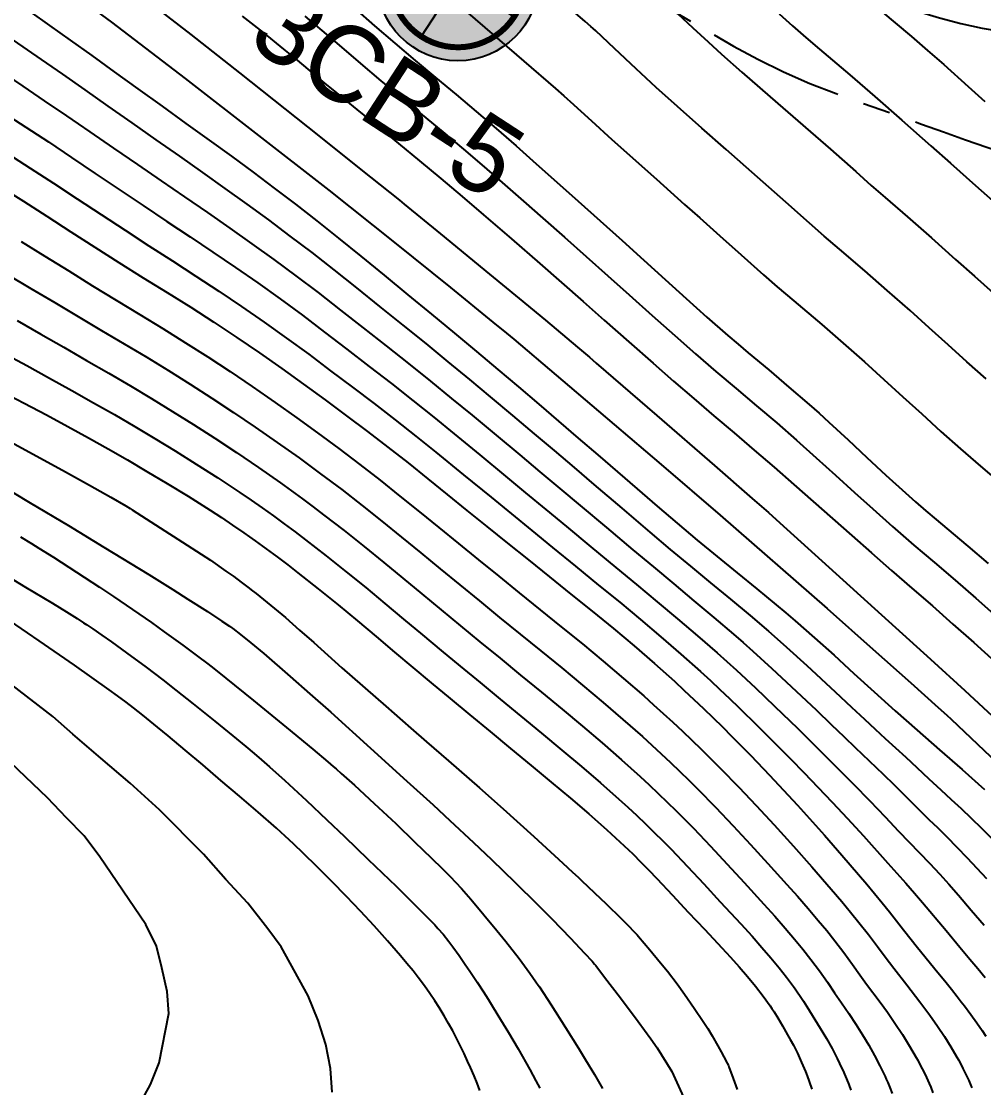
# Model space of a CAD drawing. Header units: millimetres. Extents: x 156921 to 159642, y 477538 to 479586.
# Drawn here: x 157720.7 to 157764.53, y 479011.1 to 479059.67 of the extents above; entities that cross this region are included whole.
import ezdxf
from ezdxf.enums import TextEntityAlignment as Align

# ---------------------------------------------------------------- set-up
doc = ezdxf.new("R2010")
doc.units = ezdxf.units.MM
doc.header["$MEASUREMENT"] = 0
doc.linetypes.add('A-CENTR01', pattern=[2, 1.25, -0.25, 0.25, -0.25])
doc.linetypes.add('CONT', pattern=[2, 1, 1])
doc.layers.add('F0017111', color=94, linetype='Continuous', transparency=0.6)
doc.layers.add('F0017114', color=80, linetype='Continuous', transparency=0.6)
for name, color, linetype in [('산마루측구', 152, 'H-DICHB00'), ('용지경계', 222, 'Continuous'), ('지반조사', 3, 'Continuous')]:
    doc.layers.add(name, color=color, linetype=linetype)
doc.styles.add('HM 5_굵은 일반문자', font='BAREUNDOTUMPRO3.TTF')
doc.styles.get("Standard").update_dxf_attribs({"font": 'BAREUNDOTUMPRO1.TTF'})
doc.linetypes.add('H-DICHB00', pattern='A,1e-05,0,[43,kosdic.shx,S=0.1,R=0,X=0,Y=0],-0.63,["B",Standard,S=0.2,R=0,X=0,Y=-0.1],-0.42', length=1.05001)
doc.linetypes.add('H-DICHB01', pattern='A,1e-05,[43,kosdic.shx,S=0.1,R=0,X=0,Y=0],-0.63,["B1",Standard,S=0.2,R=0,X=0,Y=-0.1],-0.42', length=1.05001)

# ---------------------------------------------------------------- blocks, each defined once
blk = doc.blocks.new('CVBORH2')
at = {"true_color": 0xffffff}
h = blk.add_hatch(color=7, dxfattribs=at)
h.paths.add_polyline_path([(-4.2, 0, 1), (4.2, 0, 1)])
h.paths.add_polyline_path([(3.5, 0, -1), (-3.5, 0, -1)], flags=16)
h.paths.add_polyline_path([(0, 3.5, 0.414214), (-3.5, 0), (0, 0)], flags=0)
h.paths.add_polyline_path([(0, -3.5, 0.414214), (3.5, 0), (0, 0)], flags=0)
h = blk.add_hatch(color=0)
h.paths.add_polyline_path([(0, 0), (-3.5, 0, 0.414214), (0, -3.5)])
h.paths.add_polyline_path([(3.5, 0, 0.414214), (0, 3.5), (0, 0)])
at = {"color": 0}
for p, q in [((0, 3.5), (0, -3.5)), ((-3.5, 0), (3.5, 0))]:
    blk.add_line(p, q, dxfattribs=at)
at = {"color": 0, "const_width": 0.311}
blk.add_lwpolyline([(3.5, 0, 1), (-3.5, 0, 1)], format="xyb", close=True, dxfattribs=at)
at = {"color": 7, "true_color": 0xffffff}
blk.add_circle((0, 0), 4.2, dxfattribs=at)
at = {"color": 0, "style": 'HM 5_굵은 일반문자'}
blk.add_attdef('시추주상도', text='', height=4, dxfattribs=at).set_placement((0.115, 4.987), align=Align.BOTTOM_CENTER)

msp = doc.modelspace()

# ---------------------------------------------------------------- linework, layer by layer
at = {"layer": 'F0017111', "transparency": 33554521, "flags": 128}
for points in [[(157723.087, 479060.909), (157724.796, 479059.624), (157728.165, 479057.062), (157734.704, 479051.97), (157737.691, 479049.596), (157740.244, 479047.545), (157742.179, 479045.971), (157742.801, 479045.461), (157743.131, 479045.187), (157746.987, 479041.916), (157749.842, 479039.485), (157752.529, 479037.176), (157757.403, 479032.925), (157759.489, 479031.078), (157761.208, 479029.542), (157762.46, 479028.412), (157762.848, 479028.059), (157763.044, 479027.878), (157765.146, 479025.891)], [(157725.765, 479061.126), (157728.422, 479059.067), (157730.635, 479057.327), (157733.733, 479054.864), (157736.601, 479052.572), (157737.479, 479051.868), (157737.915, 479051.517), (157738.129, 479051.343), (157739.787, 479049.992), (157742.025, 479048.154), (157743.378, 479047.036), (157744.566, 479046.05), (157746.029, 479044.829), (157746.581, 479044.363), (157746.885, 479044.103), (157749.643, 479041.718), (157752.277, 479039.435), (157753.988, 479037.937), (157754.723, 479037.288), (157755.245, 479036.824), (157762.104, 479030.614), (157763.667, 479029.191), (157765.136, 479027.841)], [(157764.642, 479043.388), (157763.771, 479044.164), (157762.908, 479044.937), (157762.046, 479045.711), (157761.176, 479046.488), (157760.141, 479047.404), (157759.11, 479048.304), (157757.966, 479049.285), (157757.269, 479049.887), (157756.601, 479050.473), (157755.514, 479051.432), (157754.223, 479052.574), (157752.806, 479053.822), (157751.69, 479054.801), (157750.583, 479055.788), (157749.62, 479056.658), (157748.699, 479057.505), (157747.708, 479058.434), (157746.857, 479059.232), (157746.741, 479059.339), (157746.637, 479059.43), (157746.373, 479059.662), (157745.383, 479060.522)], [(157730.758, 479059.895), (157731.704, 479059.15), (157732.642, 479058.402), (157733.175, 479057.967), (157733.842, 479057.412), (157734.51, 479056.853), (157735.045, 479056.411), (157735.983, 479055.644), (157736.927, 479054.876), (157737.879, 479054.103), (157738.837, 479053.315), (157739.801, 479052.512), (157740.771, 479051.692), (157741.75, 479050.858), (157743.025, 479049.754), (157744.309, 479048.635), (157745.303, 479047.768), (157746.282, 479046.908), (157747.241, 479046.059), (157748.362, 479045.069), (157749.474, 479044.091), (157750.401, 479043.28), (157751.324, 479042.482), (157752.244, 479041.698), (157753.163, 479040.919), (157754.081, 479040.137), (157754.992, 479039.353), (157755.888, 479038.572), (157756.769, 479037.796), (157757.643, 479037.023), (157758.521, 479036.246), (157759.414, 479035.457), (157760.33, 479034.659), (157761.26, 479033.853), (157762.194, 479033.042), (157763.131, 479032.217), (157764.082, 479031.37), (157765.05, 479030.499)], [(157733.602, 479059.907), (157734.868, 479058.831), (157735.595, 479058.208), (157736.147, 479057.739), (157737.078, 479056.959), (157738.015, 479056.183), (157738.956, 479055.408), (157739.898, 479054.628), (157740.837, 479053.839), (157741.776, 479053.038), (157742.721, 479052.221), (157743.574, 479051.473), (157744.443, 479050.705), (157745.435, 479049.832), (157746.431, 479048.952), (157747.417, 479048.074), (157748.387, 479047.205), (157749.429, 479046.273), (157750.462, 479045.354), (157751.4, 479044.528), (157752.332, 479043.723), (157753.258, 479042.938), (157754.182, 479042.159), (157755.102, 479041.375), (157756.012, 479040.584), (157756.903, 479039.791), (157757.777, 479039), (157758.645, 479038.211), (157759.48, 479037.456), (157760.38, 479036.657), (157761.35, 479035.815), (157762.293, 479035.011), (157763.233, 479034.207), (157764.169, 479033.392), (157765.11, 479032.553)], [(157741.035, 479060.053), (157743.586, 479057.851), (157745.024, 479056.604), (157745.406, 479056.272), (157745.553, 479056.143), (157745.7, 479056.009), (157746.661, 479055.132), (157747.599, 479054.282), (157749.627, 479052.471), (157750.908, 479051.327), (157751.594, 479050.71), (157752.505, 479049.893), (157753.482, 479049.025), (157754.5, 479048.125), (157755.128, 479047.578), (157755.886, 479046.931), (157757.155, 479045.852), (157758.132, 479045.009), (157759.104, 479044.151), (157759.982, 479043.36), (157760.846, 479042.571), (157761.709, 479041.782), (157762.583, 479040.99), (157763.477, 479040.196), (157764.389, 479039.402), (157765.308, 479038.614)], [(157750.598, 479060.001), (157751.278, 479059.369), (157751.976, 479058.728), (157752.593, 479058.167), (157753.522, 479057.345), (157755.154, 479055.922), (157757.546, 479053.84), (157758.701, 479052.821), (157759.41, 479052.195), (157760.047, 479051.64), (157761.066, 479050.756), (157762.15, 479049.799), (157763.248, 479048.824), (157764.109, 479048.062), (157764.97, 479047.303)], [(157755.211, 479060.002), (157755.822, 479059.465), (157756.437, 479058.934), (157757.059, 479058.404), (157758.436, 479057.23), (157759.578, 479056.248), (157760.802, 479055.168), (157762.128, 479053.995), (157763.021, 479053.208), (157764.16, 479052.194), (157765.32, 479051.161)], [(157720.327, 479058.812), (157721.603, 479057.926), (157722.575, 479057.256), (157723.588, 479056.549), (157724.64, 479055.808), (157725.724, 479055.044), (157726.817, 479054.274), (157727.896, 479053.517), (157728.948, 479052.777), (157729.97, 479052.053), (157730.965, 479051.337), (157731.947, 479050.619), (157732.93, 479049.888), (157733.926, 479049.132), (157734.936, 479048.344), (157735.965, 479047.524), (157737.015, 479046.681), (157738.073, 479045.829), (157739.117, 479044.985), (157740.13, 479044.161), (157741.106, 479043.357), (157742.052, 479042.568), (157743.062, 479041.72), (157744.059, 479040.879), (157744.964, 479040.112), (157745.87, 479039.345), (157746.777, 479038.576), (157748.048, 479037.488), (157749.329, 479036.395), (157750.253, 479035.618), (157751.173, 479034.853), (157752.087, 479034.097), (157752.994, 479033.35), (157753.888, 479032.606), (157754.723, 479031.895), (157755.126, 479031.544), (157755.55, 479031.166), (157756.47, 479030.326), (157757.77, 479029.122), (157758.51, 479028.435), (157759.097, 479027.884), (157759.59, 479027.423), (157760.048, 479027.004), (157760.98, 479026.156), (157761.489, 479025.685), (157762.037, 479025.17), (157762.572, 479024.665), (157763.047, 479024.228), (157763.498, 479023.813), (157763.96, 479023.378), (157764.431, 479022.924), (157764.907, 479022.453)], [(157719.56, 479057.518), (157720.76, 479056.707), (157721.74, 479056.051), (157722.759, 479055.361), (157723.813, 479054.638), (157724.895, 479053.892), (157725.987, 479053.139), (157727.07, 479052.395), (157728.134, 479051.666), (157729.175, 479050.952), (157730.193, 479050.246), (157731.195, 479049.539), (157732.196, 479048.82), (157733.202, 479048.078), (157734.216, 479047.31), (157735.238, 479046.516), (157736.271, 479045.705), (157737.309, 479044.887), (157738.334, 479044.075), (157739.33, 479043.278), (157740.293, 479042.495), (157741.228, 479041.724), (157742.32, 479040.818), (157743.404, 479039.915), (157744.315, 479039.153), (157745.231, 479038.388), (157746.15, 479037.619), (157747.345, 479036.609), (157748.549, 479035.593), (157749.486, 479034.815), (157750.414, 479034.043), (157751.333, 479033.278), (157752.242, 479032.515), (157753.138, 479031.753), (157753.58, 479031.369), (157754.017, 479030.982), (157754.886, 479030.192), (157755.758, 479029.378), (157756.915, 479028.287), (157757.59, 479027.645), (157758.176, 479027.077), (157758.679, 479026.589), (157759.953, 479025.381), (157760.46, 479024.886), (157761.041, 479024.302), (157761.6, 479023.742), (157762.04, 479023.317), (157762.435, 479022.939), (157762.859, 479022.52), (157763.309, 479022.061), (157763.779, 479021.565), (157764.657, 479020.624)], [(157719.917, 479055.488), (157720.906, 479054.847), (157721.93, 479054.173), (157722.985, 479053.468), (157724.065, 479052.739), (157725.156, 479052.003), (157726.244, 479051.273), (157727.32, 479050.555), (157728.38, 479049.851), (157729.42, 479049.156), (157730.444, 479048.46), (157731.461, 479047.751), (157732.479, 479047.024), (157733.496, 479046.276), (157734.511, 479045.509), (157735.528, 479044.73), (157736.546, 479043.946), (157737.551, 479043.166), (157738.53, 479042.395), (157739.48, 479041.634), (157740.405, 479040.881), (157741.578, 479039.917), (157742.75, 479038.952), (157743.666, 479038.195), (157744.592, 479037.431), (157745.524, 479036.661), (157746.643, 479035.729), (157747.77, 479034.791), (157748.718, 479034.011), (157749.655, 479033.234), (157750.578, 479032.458), (157751.49, 479031.681), (157752.388, 479030.9), (157752.831, 479030.507), (157753.268, 479030.11), (157754.135, 479029.303), (157755.002, 479028.473), (157756.06, 479027.451), (157756.67, 479026.855), (157757.256, 479026.269), (157758.602, 479024.92), (157759.349, 479024.165), (157760.045, 479023.435), (157760.655, 479022.787), (157761.14, 479022.279), (157762.062, 479021.318), (157762.531, 479020.822), (157762.939, 479020.374), (157763.384, 479019.866), (157763.964, 479019.19), (157764.56, 479018.494)], [(157720.072, 479053.642), (157721.101, 479052.985), (157722.158, 479052.297), (157723.236, 479051.587), (157724.325, 479050.868), (157725.418, 479050.151), (157726.506, 479049.444), (157727.585, 479048.75), (157728.647, 479048.065), (157729.692, 479047.38), (157730.727, 479046.683), (157731.756, 479045.971), (157732.775, 479045.242), (157733.784, 479044.501), (157734.785, 479043.754), (157735.782, 479043.004), (157736.768, 479042.256), (157737.73, 479041.513), (157738.667, 479040.773), (157739.581, 479040.037), (157740.836, 479039.016), (157742.096, 479037.989), (157743.017, 479037.237), (157743.953, 479036.474), (157744.897, 479035.703), (157745.94, 479034.849), (157746.991, 479033.99), (157747.951, 479033.207), (157748.896, 479032.425), (157749.824, 479031.639), (157750.739, 479030.847), (157751.639, 479030.048), (157752.082, 479029.644), (157752.519, 479029.238), (157752.953, 479028.828), (157753.385, 479028.413), (157754.247, 479027.567), (157755.204, 479026.615), (157755.75, 479026.065), (157756.335, 479025.461), (157757.633, 479024.102), (157758.334, 479023.355), (157759.05, 479022.567), (157760.168, 479021.326), (157760.982, 479020.42), (157761.384, 479019.963), (157761.751, 479019.533), (157762.815, 479018.251), (157763.444, 479017.493), (157763.903, 479016.948), (157764.264, 479016.52), (157764.598, 479016.112)], [(157720.685, 479049.637), (157721.77, 479048.968), (157722.857, 479048.295), (157723.94, 479047.625), (157725.018, 479046.963), (157726.088, 479046.311), (157727.14, 479045.669), (157728.171, 479045.029), (157729.188, 479044.378), (157730.201, 479043.712), (157731.206, 479043.032), (157732.255, 479042.305), (157733.246, 479041.601), (157734.182, 479040.922), (157735.157, 479040.204), (157736.109, 479039.485), (157737.035, 479038.766), (157737.941, 479038.045), (157738.832, 479037.325), (157739.717, 479036.605), (157740.608, 479035.879), (157741.517, 479035.141), (157742.441, 479034.391), (157743.376, 479033.632), (157744.324, 479032.865), (157745.286, 479032.09), (157746.25, 479031.308), (157747.2, 479030.523), (157748.131, 479029.734), (157749.044, 479028.941), (157749.493, 479028.543), (157749.936, 479028.143), (157750.374, 479027.74), (157750.807, 479027.335), (157751.235, 479026.927), (157751.659, 479026.515), (157752.09, 479026.09), (157752.537, 479025.641), (157753.372, 479024.786), (157754.163, 479023.955), (157754.981, 479023.074), (157755.865, 479022.1), (157756.697, 479021.165), (157757.584, 479020.144), (157758.071, 479019.575), (157758.469, 479019.099), (157758.848, 479018.628), (157759.281, 479018.075), (157759.701, 479017.525), (157760.047, 479017.064), (157760.445, 479016.536), (157761.024, 479015.784), (157761.621, 479015.006), (157762.072, 479014.399), (157762.431, 479013.894), (157762.747, 479013.423), (157763.038, 479012.962), (157763.315, 479012.485), (157763.383, 479012.364), (157763.468, 479012.207), (157763.585, 479011.977), (157763.719, 479011.706), (157763.851, 479011.422), (157763.918, 479011.277), (157763.996, 479011.098)], [(157720.04, 479048.147), (157721.135, 479047.502), (157722.219, 479046.858), (157723.288, 479046.222), (157724.344, 479045.592), (157725.387, 479044.973), (157726.406, 479044.363), (157727.401, 479043.757), (157728.384, 479043.14), (157729.369, 479042.508), (157730.358, 479041.856), (157731.351, 479041.183), (157732.348, 479040.491), (157733.345, 479039.782), (157734.33, 479039.062), (157735.287, 479038.34), (157736.215, 479037.619), (157737.124, 479036.897), (157738.016, 479036.175), (157738.896, 479035.455), (157739.776, 479034.733), (157740.665, 479034.003), (157741.567, 479033.265), (157742.481, 479032.518), (157743.412, 479031.761), (157744.361, 479030.992), (157745.316, 479030.214), (157746.264, 479029.431), (157747.194, 479028.649), (157748.101, 479027.87), (157748.983, 479027.09), (157749.416, 479026.698), (157749.843, 479026.304), (157750.265, 479025.907), (157750.684, 479025.507), (157751.098, 479025.103), (157751.51, 479024.694), (157752.322, 479023.868), (157753.122, 479023.029), (157753.914, 479022.177), (157754.702, 479021.312), (157755.566, 479020.353), (157756.044, 479019.817), (157756.533, 479019.258), (157756.994, 479018.721), (157757.383, 479018.253), (157757.755, 479017.785), (157758.165, 479017.249), (157758.562, 479016.713), (157758.895, 479016.245), (157759.198, 479015.82), (157759.82, 479014.997), (157760.15, 479014.536), (157760.488, 479014.04), (157760.827, 479013.517), (157761.154, 479012.988), (157761.454, 479012.473), (157761.525, 479012.346), (157761.612, 479012.185), (157761.729, 479011.957), (157761.858, 479011.693), (157761.982, 479011.426), (157762.043, 479011.291), (157762.118, 479011.116), (157762.22, 479010.859)], [(157720.499, 479046.035), (157721.58, 479045.421), (157722.636, 479044.818), (157723.671, 479044.222), (157724.685, 479043.635), (157725.671, 479043.058), (157726.631, 479042.485), (157727.581, 479041.903), (157728.537, 479041.304), (157729.509, 479040.68), (157730.498, 479040.027), (157731.501, 479039.347), (157732.508, 479038.641), (157733.008, 479038.282), (157733.502, 479037.92), (157733.988, 479037.558), (157734.465, 479037.195), (157735.396, 479036.472), (157736.306, 479035.749), (157737.2, 479035.025), (157738.076, 479034.305), (157738.943, 479033.587), (157739.814, 479032.865), (157740.693, 479032.139), (157741.586, 479031.404), (157742.5, 479030.657), (157743.435, 479029.894), (157744.382, 479029.119), (157745.327, 479028.338), (157746.256, 479027.563), (157747.158, 479026.798), (157748.031, 479026.037), (157748.458, 479025.656), (157748.879, 479025.273), (157749.296, 479024.888), (157749.708, 479024.498), (157750.116, 479024.106), (157750.519, 479023.711), (157750.916, 479023.313), (157751.308, 479022.912), (157752.081, 479022.102), (157752.848, 479021.279), (157753.617, 479020.441), (157754.514, 479019.458), (157755.011, 479018.907), (157755.483, 479018.372), (157755.916, 479017.867), (157756.296, 479017.407), (157756.662, 479016.943), (157757.05, 479016.424), (157757.422, 479015.901), (157757.743, 479015.425), (157758.05, 479014.962), (157758.383, 479014.479), (157758.714, 479013.99), (157759.018, 479013.509), (157759.298, 479013.036), (157759.558, 479012.568), (157759.803, 479012.096), (157760.037, 479011.613), (157760.094, 479011.49), (157760.164, 479011.332), (157760.26, 479011.103), (157760.368, 479010.834)], [(157719.864, 479044.569), (157720.942, 479043.985), (157721.984, 479043.414), (157722.997, 479042.852), (157723.983, 479042.297), (157724.937, 479041.752), (157725.861, 479041.213), (157726.777, 479040.666), (157727.705, 479040.099), (157728.661, 479039.503), (157729.646, 479038.871), (157730.654, 479038.203), (157731.163, 479037.856), (157731.672, 479037.501), (157732.177, 479037.141), (157732.675, 479036.779), (157733.164, 479036.414), (157733.644, 479036.051), (157734.577, 479035.325), (157735.489, 479034.6), (157736.384, 479033.875), (157737.255, 479033.155), (157738.11, 479032.441), (157738.962, 479031.728), (157739.819, 479031.013), (157740.691, 479030.291), (157741.588, 479029.553), (157742.51, 479028.797), (157743.448, 479028.024), (157744.391, 479027.246), (157745.318, 479026.478), (157746.214, 479025.726), (157747.078, 479024.985), (157747.915, 479024.242), (157748.327, 479023.868), (157748.733, 479023.49), (157749.134, 479023.11), (157749.528, 479022.727), (157749.915, 479022.343), (157750.295, 479021.957), (157751.04, 479021.176), (157751.781, 479020.382), (157752.533, 479019.57), (157753.462, 479018.563), (157753.979, 479017.996), (157754.433, 479017.485), (157754.838, 479017.013), (157755.21, 479016.562), (157755.552, 479016.127), (157755.867, 479015.707), (157755.942, 479015.604), (157756.037, 479015.47), (157756.17, 479015.274), (157756.322, 479015.043), (157756.475, 479014.801), (157757.084, 479013.816), (157757.37, 479013.336), (157757.623, 479012.88), (157757.854, 479012.433), (157758.076, 479011.978), (157758.13, 479011.863), (157758.196, 479011.715), (157758.287, 479011.501), (157758.388, 479011.249), (157758.487, 479010.987)], [(157719.524, 479040.88), (157722.574, 479039.222), (157723.801, 479038.538), (157724.773, 479037.988), (157725.449, 479037.598), (157725.649, 479037.481), (157725.744, 479037.423), (157729.312, 479035.122), (157730.017, 479034.629), (157730.368, 479034.38), (157730.714, 479034.126), (157731.015, 479033.899), (157731.228, 479033.735), (157731.396, 479033.601), (157732.065, 479033.06), (157732.722, 479032.506), (157733.372, 479031.942), (157734.016, 479031.372), (157735.301, 479030.227), (157737.292, 479028.475), (157738.431, 479027.48), (157739.154, 479026.854), (157740.159, 479025.987), (157741.564, 479024.759), (157742.639, 479023.803), (157744.036, 479022.541), (157745.359, 479021.332), (157745.807, 479020.92), (157746.06, 479020.684), (157746.215, 479020.537), (157746.805, 479019.977), (157747.329, 479019.473), (157748.011, 479018.808), (157748.351, 479018.469), (157748.599, 479018.216), (157748.746, 479018.062), (157748.814, 479017.987), (157749.323, 479017.378), (157749.809, 479016.793), (157750.122, 479016.406), (157750.564, 479015.834), (157750.905, 479015.365), (157751.351, 479014.716), (157751.753, 479014.118), (157751.874, 479013.935), (157751.932, 479013.845), (157751.959, 479013.802), (157752.163, 479013.464), (157752.423, 479013.011), (157752.575, 479012.739), (157752.702, 479012.502), (157752.851, 479012.212), (157752.902, 479012.104), (157752.927, 479012.046), (157753.119, 479011.523), (157753.301, 479011.02)], [(157719.697, 479038.564), (157721.093, 479037.735), (157722.837, 479036.696), (157724.455, 479035.724), (157726.503, 479034.466), (157727.59, 479033.791), (157728.286, 479033.353), (157729.177, 479032.781), (157729.83, 479032.352), (157730.171, 479032.124), (157730.282, 479032.048), (157730.33, 479032.012), (157730.675, 479031.74), (157731.153, 479031.356), (157731.739, 479030.869), (157732.945, 479029.826), (157733.843, 479029.037), (157734.786, 479028.201), (157736.607, 479026.568), (157738.262, 479025.066), (157739.453, 479023.978), (157740.219, 479023.273), (157741.292, 479022.271), (157742.114, 479021.487), (157743.183, 479020.449), (157744.198, 479019.453), (157744.856, 479018.795), (157745.713, 479017.91), (157746.355, 479017.228), (157746.696, 479016.856), (157746.81, 479016.726), (157746.863, 479016.661), (157747.266, 479016.132), (157747.983, 479015.186), (157748.79, 479014.109), (157749.365, 479013.325), (157749.655, 479012.919), (157750.329, 479011.836), (157750.856, 479010.674)], [(157720.662, 479036.186), (157721.163, 479035.88), (157721.488, 479035.677), (157722.154, 479035.256), (157723.212, 479034.58), (157724.253, 479033.902), (157724.888, 479033.475), (157725.762, 479032.875), (157726.621, 479032.279), (157727.209, 479031.864), (157728.047, 479031.258), (157728.725, 479030.758), (157729.187, 479030.408), (157729.467, 479030.188), (157730.016, 479029.747), (157731.27, 479028.733), (157732.774, 479027.509), (157733.977, 479026.514), (157734.657, 479025.946), (157734.906, 479025.734), (157735.038, 479025.62), (157735.271, 479025.414), (157735.869, 479024.878), (157736.773, 479024.047), (157737.748, 479023.127), (157738.624, 479022.288), (157739.36, 479021.572), (157739.878, 479021.063), (157740.222, 479020.714), (157740.738, 479020.164), (157741.166, 479019.681), (157741.765, 479018.977), (157742.358, 479018.263), (157742.769, 479017.753), (157743.365, 479016.976), (157743.854, 479016.316), (157744.136, 479015.926), (157744.241, 479015.773), (157744.3, 479015.686), (157744.827, 479014.868), (157745.483, 479013.845), (157746.08, 479012.896), (157746.399, 479012.37), (157746.799, 479011.694), (157747.169, 479011.057)], [(157719.5, 479034.726), (157720.881, 479033.902), (157722.111, 479033.159), (157722.75, 479032.766), (157723.232, 479032.465), (157723.532, 479032.275), (157723.685, 479032.174), (157723.945, 479031.997), (157724.365, 479031.709), (157724.797, 479031.407), (157725.483, 479030.911), (157726.378, 479030.248), (157727.134, 479029.673), (157727.733, 479029.205), (157728.526, 479028.575), (157729.505, 479027.791), (157730.33, 479027.123), (157730.919, 479026.637), (157731.304, 479026.315), (157731.634, 479026.032), (157732.006, 479025.705), (157732.692, 479025.084), (157733.68, 479024.174), (157734.606, 479023.305), (157735.413, 479022.538), (157736.497, 479021.497), (157737.763, 479020.27), (157738.731, 479019.315), (157739.256, 479018.79), (157739.437, 479018.604), (157739.526, 479018.51), (157739.669, 479018.353), (157739.906, 479018.084), (157740.167, 479017.762), (157740.352, 479017.514), (157740.632, 479017.125), (157740.919, 479016.716), (157741.13, 479016.409), (157741.46, 479015.912), (157741.746, 479015.471), (157741.958, 479015.137), (157742.102, 479014.903), (157742.407, 479014.4), (157742.883, 479013.611), (157743.319, 479012.874), (157743.856, 479011.922), (157744.136, 479011.412), (157744.312, 479011.082)], [(157734.853, 479010.901), (157734.781, 479011.97), (157734.573, 479013.067), (157734.221, 479014.159), (157733.767, 479015.288), (157732.529, 479017.515), (157731.918, 479018.336), (157731.008, 479019.499), (157730.018, 479020.581), (157729, 479021.733), (157726.987, 479023.75), (157725.651, 479024.963), (157724.318, 479026.11), (157723.048, 479027.199), (157722.131, 479028.001), (157720.267, 479029.444)], [(157726.066, 479010.304), (157726.58, 479011.247), (157726.973, 479012.235), (157727.421, 479014.473), (157727.336, 479015.474), (157727.097, 479016.563), (157726.845, 479017.538), (157726.359, 479018.538), (157724.273, 479021.617), (157723.55, 479022.572), (157722.747, 479023.387), (157721.889, 479024.293), (157719.19, 479026.873)]]:
    msp.add_lwpolyline(points, dxfattribs=at)
at = {"layer": 'F0017114', "transparency": 33554521, "flags": 128}
for points in [[(157721.083, 479060.115), (157721.977, 479059.479), (157722.916, 479058.812), (157723.902, 479058.108), (157724.931, 479057.366), (157726.005, 479056.591), (157727.103, 479055.801), (157728.192, 479055.019), (157729.251, 479054.258), (157730.273, 479053.519), (157731.257, 479052.791), (157732.219, 479052.064), (157733.178, 479051.332), (157734.151, 479050.58), (157735.147, 479049.792), (157736.166, 479048.963), (157737.218, 479048.099), (157738.298, 479047.214), (157739.376, 479046.328), (157740.425, 479045.462), (157741.434, 479044.625), (157742.405, 479043.81), (157743.345, 479043.013), (157744.262, 479042.23), (157745.164, 479041.455), (157746.061, 479040.686), (157746.956, 479039.919), (157747.85, 479039.149), (157748.749, 479038.371), (157749.653, 479037.587), (157750.563, 479036.806), (157751.477, 479036.038), (157752.387, 479035.286), (157753.295, 479034.547), (157754.195, 479033.82), (157755.079, 479033.096), (157755.516, 479032.729), (157755.95, 479032.355), (157756.824, 479031.586), (157757.713, 479030.792), (157758.614, 479029.969), (157759.538, 479029.124), (157760.497, 479028.26), (157761.495, 479027.378), (157762.519, 479026.485), (157763.546, 479025.589), (157764.564, 479024.687)], [(157735.886, 479060.257), (157736.789, 479059.465), (157737.708, 479058.669), (157738.637, 479057.879), (157739.568, 479057.101), (157740.497, 479056.327), (157741.419, 479055.554), (157742.328, 479054.778), (157743.232, 479053.988), (157744.153, 479053.178), (157745.094, 479052.34), (157746.064, 479051.474), (157747.06, 479050.584), (157748.059, 479049.687), (157749.047, 479048.792), (157750.018, 479047.91), (157750.974, 479047.043), (157751.927, 479046.191), (157752.873, 479045.362), (157753.341, 479044.959), (157753.807, 479044.565), (157754.737, 479043.789), (157755.663, 479043.011), (157756.581, 479042.217), (157757.035, 479041.815), (157757.482, 479041.412), (157758.355, 479040.607), (157759.214, 479039.802), (157760.08, 479038.997), (157760.97, 479038.188), (157761.427, 479037.782), (157761.894, 479037.376), (157762.368, 479036.97), (157762.847, 479036.567), (157763.803, 479035.769), (157764.742, 479034.974)], [(157759.841, 479060.146), (157761.244, 479058.969), (157761.976, 479058.341), (157762.713, 479057.692), (157763.829, 479056.692), (157764.588, 479056.008)], [(157719.749, 479052.125), (157720.796, 479051.469), (157721.864, 479050.785), (157722.948, 479050.085), (157724.042, 479049.38), (157725.141, 479048.679), (157726.242, 479047.987), (157727.337, 479047.31), (157728.412, 479046.64), (157729.469, 479045.961), (157730.516, 479045.269), (157731.549, 479044.565), (157732.562, 479043.852), (157733.552, 479043.136), (157734.531, 479042.421), (157735.506, 479041.704), (157736.464, 479040.988), (157737.397, 479040.272), (157738.31, 479039.553), (157739.206, 479038.834), (157740.091, 479038.117), (157740.984, 479037.394), (157741.899, 479036.656), (157742.838, 479035.9), (157743.791, 479035.133), (157744.751, 479034.359), (157745.722, 479033.58), (157746.701, 479032.796), (157747.666, 479032.011), (157748.14, 479031.616), (157748.607, 479031.22), (157749.531, 479030.419), (157750.443, 479029.607), (157750.892, 479029.196), (157751.335, 479028.783), (157751.773, 479028.368), (157752.205, 479027.95), (157752.635, 479027.527), (157753.063, 479027.098), (157753.92, 479026.225), (157754.778, 479025.334), (157755.63, 479024.429), (157756.05, 479023.972), (157756.465, 479023.513), (157757.278, 479022.597), (157758.064, 479021.69), (157758.831, 479020.804), (157759.204, 479020.369), (157759.562, 479019.941), (157759.908, 479019.519), (157760.241, 479019.102), (157760.884, 479018.283), (157761.513, 479017.484), (157762.447, 479016.343), (157762.754, 479015.967), (157763.058, 479015.589), (157763.321, 479015.256), (157763.506, 479015.017), (157763.652, 479014.824), (157763.941, 479014.437), (157764.221, 479014.046), (157764.461, 479013.701), (157764.628, 479013.452)], [(157719.78, 479042.819), (157720.828, 479042.276), (157721.835, 479041.745), (157722.811, 479041.218), (157723.752, 479040.699), (157724.653, 479040.193), (157725.53, 479039.689), (157726.415, 479039.169), (157727.332, 479038.621), (157728.292, 479038.033), (157729.293, 479037.398), (157729.806, 479037.064), (157730.321, 479036.719), (157730.837, 479036.364), (157731.349, 479036.003), (157731.853, 479035.637), (157732.346, 479035.27), (157732.828, 479034.905), (157733.297, 479034.541), (157734.218, 479033.816), (157735.126, 479033.088), (157736.01, 479032.362), (157736.86, 479031.648), (157737.694, 479030.941), (157738.526, 479030.239), (157739.365, 479029.536), (157740.228, 479028.818), (157741.124, 479028.08), (157742.045, 479027.317), (157742.984, 479026.54), (157743.924, 479025.768), (157744.836, 479025.018), (157745.706, 479024.291), (157746.543, 479023.573), (157746.954, 479023.213), (157747.36, 479022.849), (157747.761, 479022.482), (157748.156, 479022.114), (157748.543, 479021.744), (157748.918, 479021.374), (157749.285, 479021.002), (157749.644, 479020.628), (157750.355, 479019.871), (157751.074, 479019.098), (157751.822, 479018.299), (157752.603, 479017.466), (157752.997, 479017.037), (157753.387, 479016.602), (157753.768, 479016.162), (157754.133, 479015.717), (157754.48, 479015.27), (157754.803, 479014.824), (157754.881, 479014.713), (157754.989, 479014.547), (157755.158, 479014.274), (157755.368, 479013.92), (157755.599, 479013.514), (157755.72, 479013.298), (157755.861, 479013.032), (157756.044, 479012.664), (157756.237, 479012.248), (157756.411, 479011.839), (157756.493, 479011.637), (157756.588, 479011.385), (157756.708, 479011.036)], [(157741.583, 479010.973), (157741.455, 479011.305), (157741.318, 479011.639), (157741.156, 479012.017), (157741.022, 479012.314), (157740.864, 479012.654), (157740.699, 479012.997), (157740.505, 479013.384), (157740.345, 479013.684), (157740.156, 479014.026), (157739.958, 479014.368), (157739.725, 479014.752), (157739.531, 479015.05), (157739.3, 479015.392), (157739.057, 479015.733), (157738.772, 479016.117), (157738.537, 479016.417), (157738.26, 479016.76), (157737.972, 479017.104), (157737.376, 479017.789), (157736.764, 479018.467), (157736.138, 479019.141), (157735.5, 479019.813), (157734.844, 479020.488), (157734.161, 479021.17), (157733.546, 479021.772), (157733.091, 479022.207), (157732.709, 479022.56), (157732.312, 479022.919), (157731.484, 479023.648), (157730.634, 479024.379), (157729.79, 479025.097), (157728.966, 479025.796), (157728.161, 479026.473), (157727.377, 479027.131), (157726.897, 479027.525), (157726.23, 479028.059), (157725.802, 479028.395), (157725.465, 479028.651), (157725.079, 479028.939), (157724.69, 479029.222), (157723.905, 479029.781), (157723.111, 479030.337), (157721.508, 479031.445), (157719.91, 479032.537)]]:
    msp.add_lwpolyline(points, dxfattribs=at)
at = {"layer": '산마루측구', "color": 152, "linetype": 'H-DICHB01', "ltscale": 10, "flags": 128}
msp.add_lwpolyline([(157623.716, 479106.245), (157624.66, 479105.914), (157625.612, 479105.608), (157626.572, 479105.328), (157627.54, 479105.077), (157628.517, 479104.864), (157629.503, 479104.701), (157630.498, 479104.599), (157631.497, 479104.562), (157632.496, 479104.588), (157633.494, 479104.662), (157634.488, 479104.77), (157635.48, 479104.892), (157636.474, 479105.007), (157637.469, 479105.106), (157638.466, 479105.178), (157639.465, 479105.223), (157640.465, 479105.24), (157641.465, 479105.228), (157642.464, 479105.19), (157643.462, 479105.124), (157644.458, 479105.036), (157645.452, 479104.926), (157646.444, 479104.8), (157647.433, 479104.657), (157648.421, 479104.499), (157649.406, 479104.329), (157650.39, 479104.147), (157651.37, 479103.953), (157652.349, 479103.748), (157653.326, 479103.532), (157654.3, 479103.307), (157655.272, 479103.071), (157656.241, 479102.825), (157657.208, 479102.569), (157658.172, 479102.303), (157659.133, 479102.027), (157660.091, 479101.742), (157661.046, 479101.446), (157661.999, 479101.141), (157662.948, 479100.827), (157663.895, 479100.504), (157664.839, 479100.174), (157665.78, 479099.838), (157666.72, 479099.496), (157667.658, 479099.148), (157668.594, 479098.796), (157669.528, 479098.439), (157670.461, 479098.079), (157671.393, 479097.717), (157672.324, 479097.353), (157673.255, 479096.988), (157674.187, 479096.624), (157675.119, 479096.262), (157676.053, 479095.904), (157676.989, 479095.552), (157677.927, 479095.205), (157678.865, 479094.861), (157679.804, 479094.516), (157680.74, 479094.165), (157681.673, 479093.803), (157682.598, 479093.423), (157683.514, 479093.022), (157684.418, 479092.596), (157685.311, 479092.146), (157686.193, 479091.674), (157687.065, 479091.184), (157687.93, 479090.684), (157688.792, 479090.176), (157689.651, 479089.664), (157690.508, 479089.149), (157691.366, 479088.635), (157692.225, 479088.124), (157693.088, 479087.618), (157693.957, 479087.122), (157694.833, 479086.64), (157695.719, 479086.178), (157696.62, 479085.744), (157697.535, 479085.341), (157698.464, 479084.971), (157699.405, 479084.632), (157700.354, 479084.318), (157701.309, 479084.019), (157702.264, 479083.723), (157703.217, 479083.42), (157704.165, 479083.104), (157705.11, 479082.776), (157706.053, 479082.442), (157706.995, 479082.106), (157707.937, 479081.771), (157708.881, 479081.44), (157709.827, 479081.118), (157710.778, 479080.81), (157711.736, 479080.521), (157712.703, 479080.265), (157713.679, 479080.049), (157714.661, 479079.863), (157715.645, 479079.682), (157716.625, 479079.482), (157717.597, 479079.248), (157718.559, 479078.978), (157719.512, 479078.672), (157720.454, 479078.337), (157721.387, 479077.979), (157722.314, 479077.604), (157723.236, 479077.216), (157724.154, 479076.82), (157725.068, 479076.414), (157725.98, 479076.003), (157726.889, 479075.586), (157727.796, 479075.165), (157728.701, 479074.74), (157729.604, 479074.311), (157730.507, 479073.88), (157731.408, 479073.446), (157732.307, 479073.01), (157733.206, 479072.572), (157734.105, 479072.133), (157735.002, 479071.692), (157735.9, 479071.251), (157736.797, 479070.809), (157737.694, 479070.367), (157738.591, 479069.924), (157739.488, 479069.483), (157740.386, 479069.043), (157741.284, 479068.604), (157742.184, 479068.167), (157743.085, 479067.733), (157743.987, 479067.302), (157744.891, 479066.875), (157745.798, 479066.452), (157746.706, 479066.034), (157747.617, 479065.621), (157748.53, 479065.213), (157749.445, 479064.811), (157750.364, 479064.415), (157751.284, 479064.024), (157752.206, 479063.638), (157753.131, 479063.257), (157754.057, 479062.88), (157754.986, 479062.509), (157755.917, 479062.144), (157756.85, 479061.784), (157757.785, 479061.43), (157758.723, 479061.084), (157759.664, 479060.746), (157760.61, 479060.419), (157761.56, 479060.108), (157762.518, 479059.821), (157763.485, 479059.566), (157764.462, 479059.353), (157765.447, 479059.181), (157767.271, 479058.922)], dxfattribs=at)
at = {"layer": '용지경계', "linetype": 'A-CENTR01', "ltscale": 5, "flags": 128}
msp.add_lwpolyline([(157258.32, 479284.676), (157271.02, 479291.162), (157271.02, 479291.162), (157292.906, 479293.94), (157324.075, 479289.288), (157324.075, 479289.288), (157340.092, 479284.119), (157353.957, 479275.643), (157367.783, 479261.794), (157381.631, 479244.836), (157397.661, 479234.392), (157397.661, 479234.392), (157406.152, 479232.84), (157417.306, 479236.735), (157426.155, 479240.143), (157445.708, 479248.622), (157445.708, 479248.622), (157452.48, 479243.412), (157458.614, 479235.357), (157464.637, 479229.335), (157471.969, 479230.416), (157484.898, 479228.663), (157486.443, 479226.996), (157487.152, 479226.23), (157487.845, 479225.482), (157488.488, 479224.778), (157489.138, 479224.037), (157489.824, 479223.254), (157490.349, 479222.652), (157490.856, 479221.981), (157491.292, 479221.405), (157491.593, 479220.907), (157491.915, 479220.301), (157492.41, 479219.142), (157493.199, 479217.664), (157494.064, 479216.243), (157494.964, 479215.039), (157495.746, 479214.047), (157496.508, 479213.139), (157497.203, 479212.324), (157497.871, 479211.539), (157497.99, 479211.398), (157498.519, 479210.769), (157499.183, 479209.974), (157499.849, 479209.175), (157500.517, 479208.371), (157501.227, 479207.517), (157502.007, 479206.612), (157502.809, 479205.73), (157503.3, 479205.211), (157503.338, 479204.997), (157504.143, 479202.033), (157505.796, 479199.862), (157506.729, 479198.836), (157507.506, 479198.009), (157508.31, 479197.182), (157509.175, 479196.334), (157510.131, 479195.46), (157511.069, 479194.685), (157511.883, 479194.034), (157512.667, 479193.408), (157513.5, 479192.749), (157514.439, 479192.035), (157515.452, 479191.324), (157516.407, 479190.704), (157517.261, 479190.162), (157518.079, 479189.644), (157518.885, 479189.132), (157519.677, 479188.624), (157520.46, 479188.117), (157521.217, 479187.619), (157521.936, 479187.133), (157522.631, 479186.645), (157523.13, 479186.281), (157523.521, 479185.942), (157524.067, 479185.42), (157524.727, 479184.762), (157525.423, 479184.069), (157526.112, 479183.376), (157526.812, 479182.67), (157527.524, 479181.952), (157528.27, 479181.204), (157529.016, 479180.476), (157529.842, 479179.67), (157530.952, 479178.682), (157532.446, 479177.593), (157533.936, 479176.823), (157535.117, 479176.283), (157536.338, 479175.787), (157537.494, 479175.386), (157538.443, 479175.071), (157538.991, 479174.881), (157539.423, 479174.601), (157540.047, 479174.169), (157541.16, 479173.346), (157542.946, 479172.399), (157544.499, 479171.853), (157545.664, 479171.489), (157546.766, 479171.176), (157547.792, 479170.899), (157548.627, 479170.672, 0.000967), (157548.653, 479170.665), (157549.19, 479170.52), (157550.235, 479170.244), (157551.256, 479169.974), (157552.297, 479169.699), (157553.533, 479169.379), (157554.941, 479169.098), (157556.227, 479168.9), (157557.354, 479168.741), (157558.45, 479168.58), (157559.752, 479168.395), (157561.583, 479168.236), (157563.53, 479168.346), (157564.692, 479168.476), (157564.88, 479168.479), (157565.384, 479168.386), (157566.835, 479168.169), (157568.355, 479168.048), (157569.765, 479167.99), (157571.251, 479167.972), (157572.886, 479168.041), (157574.77, 479168.231), (157576.356, 479168.572), (157577.4, 479168.907), (157579.047, 479169.502), (157580.069, 479169.848), (157580.556, 479169.939), (157581.067, 479169.974), (157581.672, 479169.955), (157584.289, 479169.703), (157585.061, 479170.016), (157585.283, 479170.042), (157585.714, 479169.752), (157586.543, 479169.193), (157587.373, 479168.634), (157588.202, 479168.076), (157589.031, 479167.517), (157589.365, 479167.292), (157589.277, 479166.175), (157590.977, 479163.16), (157591.799, 479161.884), (157592.577, 479160.83), (157593.035, 479160.22), (157593.086, 479160.149), (157593.413, 479159.666), (157593.794, 479158.938), (157594.386, 479157.87), (157594.535, 479157.603), (157594.539, 479157.589), (157594.668, 479156.681), (157594.858, 479154.951), (157595.288, 479152.792), (157595.94, 479150.923), (157596.488, 479149.644), (157596.786, 479148.925), (157596.865, 479148.656), (157596.908, 479148.231), (157596.863, 479147.04), (157596.675, 479145.17), (157596.41, 479142.657), (157596.447, 479139.559), (157597.121, 479137.176), (157597.655, 479135.684), (157597.963, 479134.899), (157597.925, 479134.543), (157597.59, 479131.636), (157598.025, 479127.609), (157599.821, 479124.92), (157600.884, 479123.691), (157601.782, 479122.74), (157602.647, 479121.89), (157603.45, 479121.129), (157604.357, 479120.283), (157605.425, 479119.397), (157606.405, 479118.665), (157607.301, 479118.012), (157608.177, 479117.399), (157609.049, 479116.79), (157609.948, 479116.186), (157610.819, 479115.607), (157611.734, 479115.009), (157612.637, 479114.443), (157613.521, 479113.888), (157613.858, 479113.683), (157613.826, 479113.547), (157613.772, 479108.232), (157617.348, 479104.205), (157619.92, 479103.175), (157620.994, 479102.778), (157621.975, 479102.422), (157622.927, 479102.075), (157623.865, 479101.73), (157624.786, 479101.384), (157625.166, 479101.239), (157626.759, 479100.72), (157628.902, 479100.469), (157630.366, 479100.426), (157631.493, 479100.376), (157632.667, 479100.318), (157633.899, 479100.256), (157635.264, 479100.204), (157636.613, 479100.199), (157637.932, 479100.194), (157639.347, 479100.227), (157640.688, 479100.286), (157641.967, 479100.342), (157643.266, 479100.404), (157644.553, 479100.473), (157645.685, 479100.532), (157646.607, 479100.545), (157647.291, 479100.52), (157648.135, 479100.407), (157649.394, 479100.259), (157650.575, 479100.144), (157651.515, 479100.043), (157652.4, 479099.905), (157653.406, 479099.73), (157654.456, 479099.54), (157655.516, 479099.343), (157656.563, 479099.145), (157657.569, 479098.947), (157658.446, 479098.763), (157659.114, 479098.592), (157659.824, 479098.358), (157660.685, 479098.056), (157661.597, 479097.717), (157662.546, 479097.362), (157663.474, 479097.008), (157664.4, 479096.648), (157665.292, 479096.294), (157666.118, 479095.952), (157666.965, 479095.576), (157667.877, 479095.166), (157668.772, 479094.76), (157669.618, 479094.368), (157670.478, 479093.95), (157671.481, 479093.46), (157672.523, 479092.987), (157673.514, 479092.543), (157674.577, 479092.083), (157675.695, 479091.631), (157676.893, 479091.181), (157678.236, 479090.742), (157679.538, 479090.402), (157680.636, 479090.138), (157681.648, 479089.89), (157682.527, 479089.671), (157683.024, 479089.525), (157683.184, 479089.457), (157683.63, 479089.195), (157684.365, 479088.754), (157684.916, 479088.397), (157685.434, 479088.009), (157686.145, 479087.432), (157687.026, 479086.73), (157687.961, 479086.016), (157688.921, 479085.319), (157689.923, 479084.629), (157690.936, 479083.978), (157691.979, 479083.34), (157693.105, 479082.708), (157694.422, 479082.038), (157696.105, 479081.365), (157697.922, 479080.906), (157699.316, 479080.695), (157700.126, 479080.564), (157700.717, 479080.426), (157701.349, 479080.235), (157701.964, 479080.017), (157702.56, 479079.762), (157703.369, 479079.373), (157704.344, 479078.916), (157705.316, 479078.467), (157706.333, 479078.009), (157707.394, 479077.552), (157708.468, 479077.116), (157709.527, 479076.707), (157710.873, 479076.205), (157713.167, 479075.612), (157715.75, 479075.654), (157717.343, 479075.878), (157717.51, 479075.789), (157718.489, 479075.294), (157719.372, 479074.848), (157720.265, 479074.389), (157721.221, 479073.903), (157722.193, 479073.424), (157723.151, 479072.96), (157724.127, 479072.495), (157725.17, 479072.014), (157726.281, 479071.535), (157727.39, 479071.094), (157728.446, 479070.698), (157729.438, 479070.336), (157730.406, 479069.982), (157731.391, 479069.623), (157732.344, 479069.279), (157733.215, 479068.957), (157734.014, 479068.644), (157734.719, 479068.344), (157735.344, 479068.044), (157735.979, 479067.703), (157736.646, 479067.312), (157737.332, 479066.881), (157738.052, 479066.402), (157738.907, 479065.814), (157739.923, 479065.148), (157740.913, 479064.548), (157741.522, 479064.214), (157742.61, 479063.675), (157743.593, 479063.209), (157744.52, 479062.775), (157745.483, 479062.322), (157746.612, 479061.813), (157747.715, 479061.378), (157748.535, 479061.055), (157749.182, 479060.771), (157749.795, 479060.464), (157750.484, 479060.082), (157751.297, 479059.609), (157752.178, 479059.095), (157753.136, 479058.541), (157754.236, 479057.939), (157755.411, 479057.364), (157756.617, 479056.831), (157757.808, 479056.372), (157758.872, 479055.994), (157759.841, 479055.654), (157760.759, 479055.33), (157761.693, 479054.988), (157762.696, 479054.626), (157763.705, 479054.273), (157767.16, 479053.081), (157769.919, 479054.195), (157770.417, 479053.943), (157771.32, 479053.486), (157772.224, 479053.03), (157773.127, 479052.574), (157774.031, 479052.119), (157774.824, 479051.72), (157775.405, 479051.401), (157776.073, 479050.977), (157776.928, 479050.435), (157777.796, 479049.885), (157778.672, 479049.334), (157779.538, 479048.792), (157780.465, 479048.213), (157781.39, 479047.662), (157782.297, 479047.119), (157783.211, 479046.59), (157784.087, 479046.08), (157784.946, 479045.585), (157785.748, 479045.112), (157786.521, 479044.642), (157787.29, 479044.157), (157788.093, 479043.635), (157788.865, 479043.129), (157789.604, 479042.62), (157790.302, 479042.127), (157790.965, 479041.622), (157791.646, 479041.082), (157792.355, 479040.488), (157793.103, 479039.853), (157793.818, 479039.233), (157794.592, 479038.538), (157795.643, 479037.621), (157796.723, 479036.831), (157797.543, 479036.235), (157798.369, 479035.626), (157799.141, 479035.064), (157799.925, 479034.461), (157800.766, 479033.834), (157801.771, 479033.071), (157802.909, 479032.333), (157803.362, 479032.053), (157804.349, 479031.038), (157805.939, 479030.031), (157806.754, 479029.529), (157807.338, 479029.146), (157807.948, 479028.69), (157808.739, 479028.084), (157809.533, 479027.482), (157810.314, 479026.874), (157811.14, 479026.235), (157811.246, 479026.153), (157812.108, 479024.825), (157813.656, 479023.347), (157814.647, 479022.538), (157815.479, 479021.851), (157816.36, 479021.152), (157817.229, 479020.473), (157818.051, 479019.85), (157818.795, 479019.272), (157819.44, 479018.758), (157821.336, 479017.099)], format="xyb", dxfattribs=at)

# ---------------------------------------------------------------- block references
at = {"layer": '지반조사', "color": 6, "linetype": 'CONT'}
ref = msp.add_blockref('CVBORH2', (157740.579, 479061.545, 59.3), dxfattribs=dict(at, xscale=0.875, yscale=0.875, zscale=0.875, rotation=326.9270375790861))
ref.add_attrib('시추주상도', '3CB-5', dxfattribs={"layer": '0', "color": 0, "height": 3.5, "rotation": 326.927, "style": 'HM 5_굵은 일반문자'}).set_placement((157735.882, 479054.149, 59.3), align=Align.BOTTOM_CENTER)

doc.saveas('drawing.dxf')
